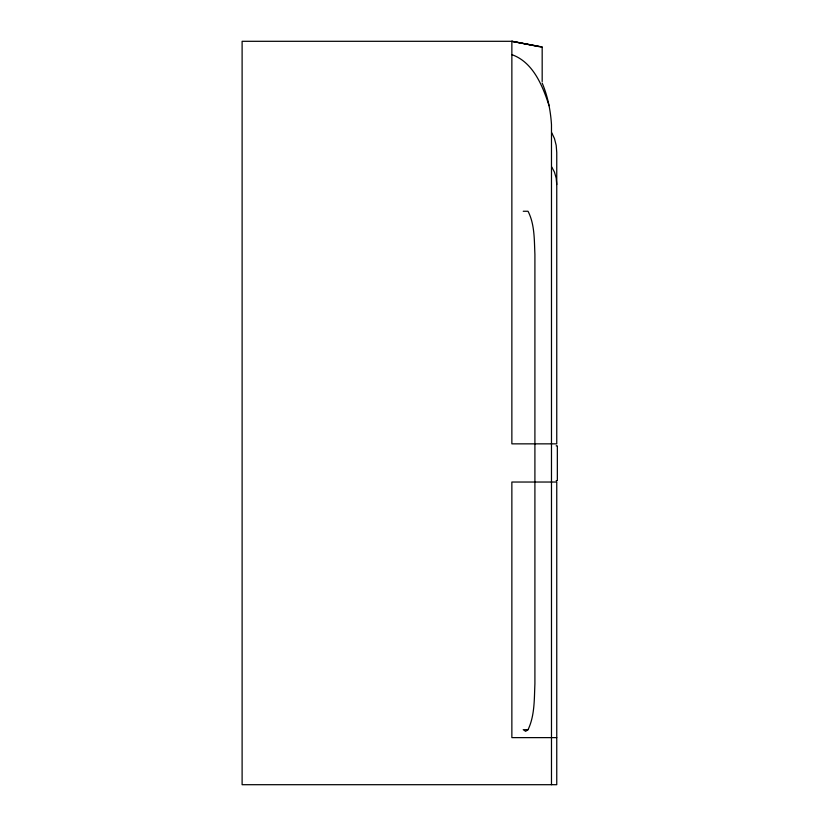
<?xml version="1.0" encoding="UTF-8"?>
<svg xmlns="http://www.w3.org/2000/svg" width="826" height="826" viewBox="0 0 826 826"><rect width="100%" height="100%" fill="white"/><g stroke="black" fill="none" stroke-linecap="round" stroke-linejoin="round"><path stroke-width="1.24" d="M528.041 729.688L523.24 729.688L525.635 731.309L528.041 729.688C534.814 715.533 534.215 699.178 534.907 683.835L534.907 254.325C534.236 239.912 534.773 224.435 528.041 211.26L523.24 211.26M556.177 445.844L556.755 445.73M542.176 81.526L542.176 46.927L511.862 41.3L242.111 41.3L242.111 784.7L556.755 784.7L556.755 482.033L511.862 482.033L511.862 737.628L556.755 737.628M556.177 480.701L556.755 480.804M551.737 132.759L554.463 138.541L556.177 145.283L556.755 152.5L556.755 443.851L511.862 443.851L511.862 41.3L538.697 46.442M511.862 41.3L542.176 47.258M511.862 54.64C533.131 62.177 542.63 85.77 549.063 105.697M551.737 166.986L554.463 172.128L556.177 178.117L556.755 184.549M542.145 82.982C547.752 96.146 550.55 110.354 551.479 124.581L551.479 784.7M557.343 446.05L557.343 480.495"/></g></svg>
